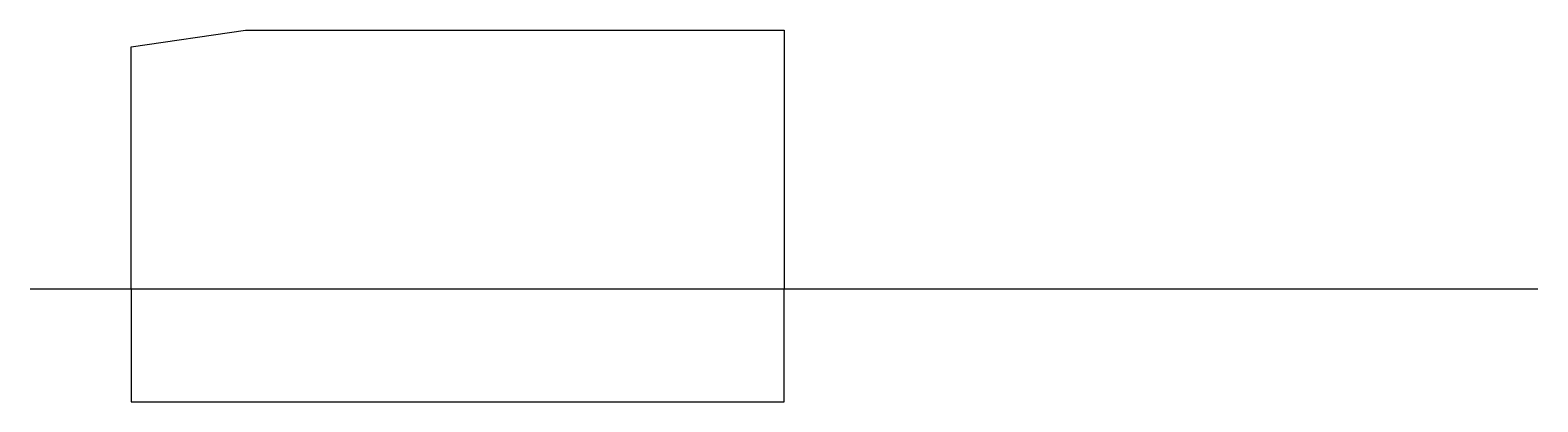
# Model space of a CAD drawing. Header units: millimetres. Extents: x -35 to 35, y -5.2 to 12.
import ezdxf

# ---------------------------------------------------------------- set-up
doc = ezdxf.new("R2010")
doc.units = ezdxf.units.MM
doc.layers.get('0').update_dxf_attribs({"linetype": 'CONTINUOUS'})

msp = doc.modelspace()

# ---------------------------------------------------------------- linework, layer by layer
for p, q in [((-30.311, 11.222), (-25, 12)), ((-25, 12), (0, 12)), ((0, 12), (0, 0)), ((-30.311, 0), (-30.311, 11.222)), ((-35, 0), (35, 0)), ((-30.311, 0), (-30.311, -5.25)), ((0, -5.25), (0, 0)), ((-30.311, -5.25), (0, -5.25))]:
    msp.add_line(p, q)

doc.saveas('drawing.dxf')
